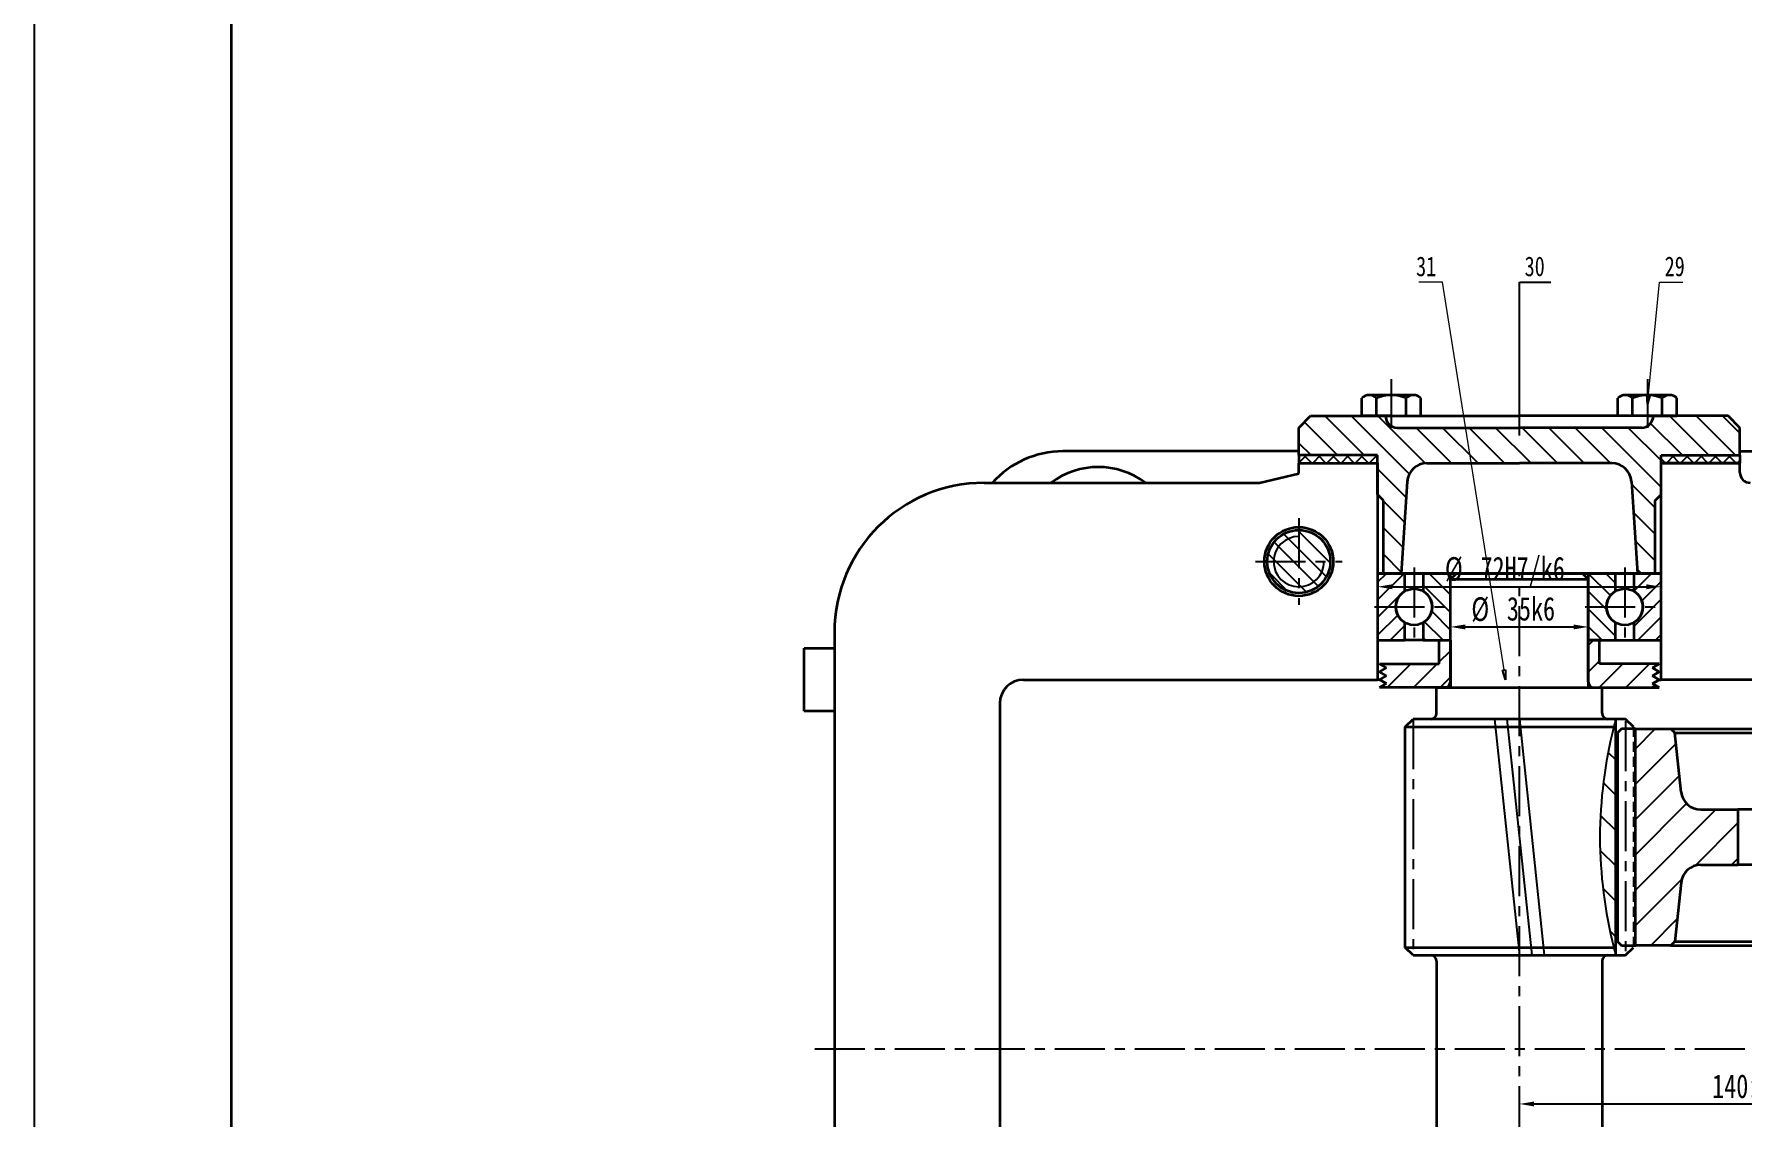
# Paper-space layout 'SW_Model_1' of a CAD drawing. Header units: millimetres. Extents: x -15 to 826, y 0 to 594.
# Drawn here: x -15 to 201.8, y 159.5 to 297 of the extents above; entities that cross this region are included whole.
import ezdxf

# ---------------------------------------------------------------- set-up
doc = ezdxf.new("R2010")
doc.units = ezdxf.units.MM
doc.linetypes.add('CENTER', pattern=[10.16, 6.35, -1.27, 1.27, -1.27])
doc.linetypes.add('HIDDEN', pattern=[1.905, 1.27, -0.635])
for name, color, linetype in [('中心线', 1, 'CENTER'), ('剖面线', 5, 'Continuous'), ('尺寸', 179, 'Continuous'), ('文字', 179, 'Continuous'), ('标注', 179, 'Continuous'), ('细实线', 179, 'Continuous'), ('虚线', 1, 'HIDDEN')]:
    doc.layers.add(name, color=color, linetype=linetype)
doc.layers.add('粗实线', color=179, linetype='Continuous', lineweight=35)
doc.styles.add('SLDTEXTSTYLE6', font='TXT', dxfattribs={"width": 0.75})
doc.dimstyles.new('SLDDIMSTYLE0', dxfattribs={"dimtxt": 3, "dimasz": 4.08, "dimexe": 0, "dimexo": 0.0625, "dimgap": 0.75, "dimtad": 2, "dimdec": 0, "dimlfac": 2, "dimrnd": 1e-09, "dimzin": 12, "dimdsep": 46, "dimtxsty": 'SLDTEXTSTYLE6', "dimblk1": 'NONE', "dimblk2": 'NONE', "dimsah": 1, "dimcen": 0.09, "dimadec": 0, "dimazin": 3, "dimtfac": 1, "dimtdec": 3, "dimtofl": 0, "dimtmove": 0, "dimatfit": 3, "dimldrblk": 'NONE', "dimfxl": 0, "dimfrac": 2, "dimtolj": 1, "dimtzin": 12, "dimarcsym": 0})

# ---------------------------------------------------------------- blocks, each defined once
blk = doc.blocks.new('_D_22')
at = {"layer": '尺寸'}
for p, q in [((164.82, 222.04), (164.82, 222.35)), ((166.7, 221.73), (180.45, 221.73)), ((182.32, 222.04), (182.32, 222.35))]:
    blk.add_line(p, q, dxfattribs=at)
for points in [[(166.7, 222.04), (166.7, 221.41), (164.82, 221.73)], [(180.45, 222.04), (180.45, 221.41), (182.32, 221.73)]]:
    blk.add_solid(points, dxfattribs=at)
at = {"layer": '尺寸', "char_height": 3, "attachment_point": 1, "style": 'SLDTEXTSTYLE6'}
for s, insert in [('%%c', (167.47, 225.49)), ('35k6', (171.99, 225.54))]:
    blk.add_mtext(s, dxfattribs=dict(at, insert=insert))
blk = doc.blocks.new('_None')
blk = doc.blocks.new('_D_23')
at = {"layer": '尺寸'}
for p, q in [((155.57, 227.14), (155.57, 227.45)), ((157.45, 226.83), (189.7, 226.83)), ((191.57, 227.14), (191.57, 227.45))]:
    blk.add_line(p, q, dxfattribs=at)
for points in [[(157.45, 227.14), (157.45, 226.51), (155.57, 226.83)], [(189.7, 227.14), (189.7, 226.51), (191.57, 226.83)]]:
    blk.add_solid(points, dxfattribs=at)
at = {"layer": '尺寸', "char_height": 3, "attachment_point": 1, "style": 'SLDTEXTSTYLE6'}
for s, insert in [('%%c', (164.12, 230.59)), ('72H7/k6', (168.64, 230.64))]:
    blk.add_mtext(s, dxfattribs=dict(at, insert=insert))
blk = doc.blocks.new('_D_37')
at = {"layer": '尺寸'}
for p, q in [((173.57, 161.46), (173.57, 161.78)), ((175.45, 161.15), (241.7, 161.15)), ((243.57, 161.46), (243.57, 161.78))]:
    blk.add_line(p, q, dxfattribs=at)
for points in [[(175.45, 161.46), (175.45, 160.84), (173.57, 161.15)], [(241.7, 161.46), (241.7, 160.84), (243.57, 161.15)]]:
    blk.add_solid(points, dxfattribs=at)
at = {"layer": '尺寸', "insert": (198.05, 164.91), "char_height": 3, "attachment_point": 1, "style": 'SLDTEXTSTYLE6'}
blk.add_mtext('140±0.0315', dxfattribs=at)

psp = doc.layouts.new('SW_Model_1')

# ---------------------------------------------------------------- hatches: boundary and pattern name
at = {"layer": '剖面线'}
h = psp.add_hatch(dxfattribs=at)
h.set_pattern_fill('ANSI31', color=256, scale=0.75, angle=90, style=0)
edge = h.paths.add_edge_path(flags=0)
edge.add_arc((161.8428, 240.0255), 2.5, 90, 176.1859252)
edge.add_line((159.34834, 240.1918), (158.57058, 228.5255))
edge.add_line((158.57058, 228.5255), (156.32058, 228.5255))
edge.add_line((156.32058, 228.5255), (156.32058, 237.7755))
edge.add_line((156.32058, 237.7755), (155.57058, 238.5255))
edge.add_line((155.57058, 238.5255), (155.57058, 242.5255))
edge.add_line((155.57058, 242.5255), (155.57058, 243.5255))
edge.add_line((155.57058, 243.5255), (152.82058, 243.5255))
edge.add_line((152.82058, 243.5255), (148.32058, 243.5255))
edge.add_line((148.32058, 243.5255), (145.57058, 243.5255))
edge.add_line((145.57058, 243.5255), (145.57058, 247.0255))
edge.add_line((145.57058, 247.0255), (147.07058, 248.5255))
edge.add_line((147.07058, 248.5255), (148.32058, 248.5255))
edge.add_line((148.32058, 248.5255), (152.82058, 248.5255))
edge.add_line((152.82058, 248.5255), (156.57058, 248.5255))
edge.add_arc((158.07058, 248.5255), 1.5, 180, 270)
edge.add_line((158.07058, 247.0255), (173.57058, 247.0255))
edge.add_line((173.57058, 247.0255), (189.07058, 247.0255))
edge.add_arc((189.07058, 248.5255), 1.5, 270, 360)
edge.add_line((190.57058, 248.5255), (194.32058, 248.5255))
edge.add_line((194.32058, 248.5255), (198.82058, 248.5255))
edge.add_line((198.82058, 248.5255), (200.07058, 248.5255))
edge.add_line((200.07058, 248.5255), (201.57058, 247.0255))
edge.add_line((201.57058, 247.0255), (201.57058, 243.5255))
edge.add_line((201.57058, 243.5255), (198.82058, 243.5255))
edge.add_line((198.82058, 243.5255), (194.32058, 243.5255))
edge.add_line((194.32058, 243.5255), (191.57058, 243.5255))
edge.add_line((191.57058, 243.5255), (191.57058, 242.5255))
edge.add_line((191.57058, 242.5255), (191.57058, 238.5255))
edge.add_line((191.57058, 238.5255), (190.82058, 237.7755))
edge.add_line((190.82058, 237.7755), (190.82058, 228.5255))
edge.add_line((190.82058, 228.5255), (188.57058, 228.5255))
edge.add_line((188.57058, 228.5255), (187.79283, 240.1918))
edge.add_arc((185.29837, 240.0255), 2.5, 3.8140748, 90)
edge.add_line((185.29837, 242.5255), (173.57058, 242.5255))
edge.add_line((173.57058, 242.5255), (161.8428, 242.5255))
h = psp.add_hatch(dxfattribs=at)
h.set_pattern_fill('ANSI37', color=256, scale=0.4, style=0)
h.paths.add_polyline_path([(155.57058, 243.5255), (145.57058, 243.5255), (145.57058, 242.5255), (155.57058, 242.5255)], flags=0)
h = psp.add_hatch(dxfattribs=at)
h.set_pattern_fill('ANSI37', color=256, scale=0.4, style=0)
h.paths.add_polyline_path([(191.57058, 243.5255), (201.57058, 243.5255), (201.57058, 242.5255), (191.57058, 242.5255)], flags=0)
h = psp.add_hatch(dxfattribs=at)
h.set_pattern_fill('ANSI31', color=256, scale=0.5, angle=90, style=0)
edge = h.paths.add_edge_path(flags=0)
edge.add_arc((145.57058, 230.0255), 4, 0, 360)
h = psp.add_hatch(dxfattribs=at)
h.set_pattern_fill('ANSI31', color=256, scale=0.5, style=0)
edge = h.paths.add_edge_path(flags=0)
edge.add_line((155.57058, 228.5255), (155.57058, 224.2755))
edge.add_line((155.57058, 224.2755), (155.57058, 220.0255))
edge.add_line((155.57058, 220.0255), (159.03933, 220.0255))
edge.add_line((159.03933, 220.0255), (159.03933, 222.27282))
edge.add_arc((160.19558, 224.2755), 2.3125, 120, 240, ccw=False)
edge.add_line((159.03933, 226.27818), (159.03933, 228.5255))
edge.add_line((159.03933, 228.5255), (155.57058, 228.5255))
h = psp.add_hatch(dxfattribs=at)
h.set_pattern_fill('ANSI31', color=256, scale=0.5, angle=90, style=0)
edge = h.paths.add_edge_path(flags=0)
edge.add_line((164.82058, 220.0255), (164.82058, 224.2755))
edge.add_line((164.82058, 224.2755), (164.82058, 228.5255))
edge.add_line((164.82058, 228.5255), (161.35183, 228.5255))
edge.add_line((161.35183, 228.5255), (161.35183, 226.27818))
edge.add_arc((160.19558, 224.2755), 2.3125, -60, 60, ccw=False)
edge.add_line((161.35183, 222.27282), (161.35183, 220.0255))
edge.add_line((161.35183, 220.0255), (164.82058, 220.0255))
h = psp.add_hatch(dxfattribs=at)
h.set_pattern_fill('ANSI31', color=256, scale=0.5, angle=90, style=0)
edge = h.paths.add_edge_path(flags=0)
edge.add_line((182.32058, 228.5255), (182.32058, 224.2755))
edge.add_line((182.32058, 224.2755), (182.32058, 220.0255))
edge.add_line((182.32058, 220.0255), (185.78933, 220.0255))
edge.add_line((185.78933, 220.0255), (185.78933, 222.27282))
edge.add_arc((186.94558, 224.2755), 2.3125, 120, 240, ccw=False)
edge.add_line((185.78933, 226.27818), (185.78933, 228.5255))
edge.add_line((185.78933, 228.5255), (182.32058, 228.5255))
h = psp.add_hatch(dxfattribs=at)
h.set_pattern_fill('ANSI31', color=256, scale=0.5, style=0)
edge = h.paths.add_edge_path(flags=0)
edge.add_line((191.57058, 220.0255), (191.57058, 224.2755))
edge.add_line((191.57058, 224.2755), (191.57058, 228.5255))
edge.add_line((191.57058, 228.5255), (188.10183, 228.5255))
edge.add_line((188.10183, 228.5255), (188.10183, 226.27818))
edge.add_arc((186.94558, 224.2755), 2.3125, -60, 60, ccw=False)
edge.add_line((188.10183, 222.27282), (188.10183, 220.0255))
edge.add_line((188.10183, 220.0255), (191.57058, 220.0255))
h = psp.add_hatch(dxfattribs=at)
h.set_pattern_fill('ANSI31', color=256, scale=0.75, style=0)
h.paths.add_polyline_path([(164.82058, 220.0255), (164.82058, 214.0255), (161.98725, 214.0255), (155.82058, 214.0255), (156.68558, 214.5255), (155.82058, 215.0255), (156.68558, 215.5255), (155.82058, 216.0255), (156.68558, 216.5255), (155.82058, 217.0255), (163.40392, 217.0255), (163.40392, 220.0255)], flags=0)
h = psp.add_hatch(dxfattribs=at)
h.set_pattern_fill('ANSI31', color=256, scale=0.75, style=0)
h.paths.add_polyline_path([(182.32058, 220.0255), (182.32058, 214.0255), (185.15392, 214.0255), (191.32058, 214.0255), (190.45558, 214.5255), (191.32058, 215.0255), (190.45558, 215.5255), (191.32058, 216.0255), (190.45558, 216.5255), (191.32058, 217.0255), (183.73725, 217.0255), (183.73725, 220.0255)], flags=0)
h = psp.add_hatch(dxfattribs=at)
h.set_pattern_fill('ANSI31', color=256, angle=90, style=0)
edge = h.paths.add_edge_path(flags=0)
edge.add_spline(control_points=[(185.80208, 210.0255), (185.71789, 209.69243), (184.48126, 204.80033), (183.16914, 195.0255), (184.48126, 185.25067), (185.71789, 180.35857), (185.80208, 180.0255)], knot_values=[0, 0, 0, 0, 2.061552813, 30.279454932, 58.497357051, 60.558909864, 60.558909864, 60.558909864, 60.558909864], weights=[1, 1, 1, 1, 1, 1, 1], degree=3, periodic=0)
edge.add_line((185.80208, 180.0255), (185.80208, 210.0255))
h = psp.add_hatch(dxfattribs=at)
h.set_pattern_fill('ANSI31', color=256, style=0)
edge = h.paths.add_edge_path(flags=0)
edge.add_line((188.30208, 208.7755), (192.82058, 208.7755))
edge.add_line((192.82058, 208.7755), (193.32058, 208.2755))
edge.add_line((193.32058, 208.2755), (194.11024, 200.76412))
edge.add_arc((196.59654, 201.0255), 2.5, 186.0013584, 270)
edge.add_line((196.59654, 198.5255), (201.32058, 198.5255))
edge.add_line((201.32058, 198.5255), (201.32058, 191.5255))
edge.add_line((201.32058, 191.5255), (196.59654, 191.5255))
edge.add_arc((196.59654, 189.0255), 2.5, 90, 173.9986416)
edge.add_line((194.11024, 189.28688), (193.32058, 181.7755))
edge.add_line((193.32058, 181.7755), (192.82058, 181.2755))
edge.add_line((192.82058, 181.2755), (188.30208, 181.2755))
edge.add_line((188.30208, 181.2755), (188.30208, 208.7755))
at = {"layer": '标注'}
h = psp.add_hatch(dxfattribs=at)
h.set_pattern_fill('ANSI31', color=256, scale=0.5, style=0)
h.paths.add_polyline_path([(189.74824, 251.28983), (190.16293, 251.24932), (189.83404, 250.0255)], flags=0)
h = psp.add_hatch(dxfattribs=at)
h.set_pattern_fill('ANSI31', color=256, scale=0.5, style=0)
h.paths.add_polyline_path([(171.41859, 216.22729), (171.83009, 216.29271), (171.82058, 215.0255)], flags=0)

# ---------------------------------------------------------------- linework, layer by layer
at = {"layer": '中心线'}
for p, q in [((157.30713, 253.1755), (157.30713, 247.0255)), ((189.83404, 253.1755), (189.83404, 247.0255)), ((145.57058, 235.5255), (145.57058, 224.5255)), ((140.07058, 230.0255), (151.07058, 230.0255)), ((160.19558, 229.2755), (160.19558, 219.2755)), ((173.57058, 75.7755), (173.57058, 228.5255)), ((186.94558, 229.2755), (186.94558, 219.2755)), ((155.19558, 224.2755), (165.19558, 224.2755)), ((181.94558, 224.2755), (191.94558, 224.2755)), ((160.08908, 210.0255), (160.08908, 180.0255)), ((187.05208, 209.7755), (187.05208, 180.2755)), ((84.10883, 168.1505), (433.03233, 168.1505))]:
    psp.add_line(p, q, dxfattribs=at)
at = {"layer": '剖面线'}
for p, q in [((145.57058, 247.0255), (147.07058, 248.5255)), ((147.07058, 248.5255), (148.32058, 248.5255)), ((148.32058, 248.5255), (152.82058, 248.5255)), ((152.82058, 248.5255), (156.57058, 248.5255)), ((190.57058, 248.5255), (194.32058, 248.5255)), ((194.32058, 248.5255), (198.82058, 248.5255)), ((198.82058, 248.5255), (200.07058, 248.5255)), ((200.07058, 248.5255), (201.57058, 247.0255)), ((145.57058, 243.5255), (145.57058, 247.0255)), ((158.07058, 247.0255), (173.57058, 247.0255)), ((173.57058, 247.0255), (189.07058, 247.0255)), ((201.57058, 247.0255), (201.57058, 243.5255)), ((148.32058, 243.5255), (145.57058, 243.5255)), ((145.57058, 243.5255), (145.57058, 242.5255)), ((155.57058, 243.5255), (145.57058, 243.5255)), ((152.82058, 243.5255), (148.32058, 243.5255)), ((155.57058, 243.5255), (152.82058, 243.5255)), ((155.57058, 242.5255), (155.57058, 243.5255)), ((155.57058, 242.5255), (155.57058, 243.5255)), ((194.32058, 243.5255), (191.57058, 243.5255)), ((191.57058, 243.5255), (191.57058, 242.5255)), ((191.57058, 242.5255), (191.57058, 243.5255)), ((191.57058, 243.5255), (201.57058, 243.5255)), ((198.82058, 243.5255), (194.32058, 243.5255)), ((201.57058, 243.5255), (198.82058, 243.5255)), ((201.57058, 243.5255), (201.57058, 242.5255)), ((145.57058, 242.5255), (155.57058, 242.5255)), ((155.57058, 238.5255), (155.57058, 242.5255)), ((173.57058, 242.5255), (161.8428, 242.5255)), ((185.29837, 242.5255), (173.57058, 242.5255)), ((191.57058, 242.5255), (191.57058, 238.5255)), ((201.57058, 242.5255), (191.57058, 242.5255)), ((156.32058, 237.7755), (155.57058, 238.5255)), ((159.34834, 240.1918), (158.57058, 228.5255)), ((188.57058, 228.5255), (187.79283, 240.1918)), ((191.57058, 238.5255), (190.82058, 237.7755)), ((156.32058, 228.5255), (156.32058, 237.7755)), ((190.82058, 237.7755), (190.82058, 228.5255)), ((159.03933, 228.5255), (155.57058, 228.5255)), ((155.57058, 228.5255), (155.57058, 224.2755)), ((158.57058, 228.5255), (156.32058, 228.5255)), ((159.03933, 226.27818), (159.03933, 228.5255)), ((164.82058, 228.5255), (161.35183, 228.5255)), ((161.35183, 228.5255), (161.35183, 226.27818)), ((164.82058, 224.2755), (164.82058, 228.5255)), ((185.78933, 228.5255), (182.32058, 228.5255)), ((182.32058, 228.5255), (182.32058, 224.2755)), ((185.78933, 226.27818), (185.78933, 228.5255)), ((191.57058, 228.5255), (188.10183, 228.5255)), ((188.10183, 228.5255), (188.10183, 226.27818)), ((190.82058, 228.5255), (188.57058, 228.5255)), ((191.57058, 224.2755), (191.57058, 228.5255)), ((155.57058, 224.2755), (155.57058, 220.0255)), ((164.82058, 220.0255), (164.82058, 224.2755)), ((182.32058, 224.2755), (182.32058, 220.0255)), ((191.57058, 220.0255), (191.57058, 224.2755)), ((159.03933, 220.0255), (159.03933, 222.27282)), ((161.35183, 222.27282), (161.35183, 220.0255)), ((185.78933, 220.0255), (185.78933, 222.27282)), ((188.10183, 222.27282), (188.10183, 220.0255)), ((155.57058, 220.0255), (159.03933, 220.0255)), ((161.35183, 220.0255), (164.82058, 220.0255)), ((163.40392, 217.0255), (163.40392, 220.0255)), ((163.40392, 220.0255), (164.82058, 220.0255)), ((164.82058, 220.0255), (164.82058, 214.0255)), ((183.73725, 220.0255), (182.32058, 220.0255)), ((182.32058, 220.0255), (182.32058, 214.0255)), ((182.32058, 220.0255), (185.78933, 220.0255)), ((183.73725, 217.0255), (183.73725, 220.0255)), ((188.10183, 220.0255), (191.57058, 220.0255)), ((156.68558, 216.5255), (155.82058, 217.0255)), ((155.82058, 217.0255), (163.40392, 217.0255)), ((191.32058, 217.0255), (183.73725, 217.0255)), ((190.45558, 216.5255), (191.32058, 217.0255)), ((155.82058, 216.0255), (156.68558, 216.5255)), ((156.68558, 215.5255), (155.82058, 216.0255)), ((155.82058, 215.0255), (156.68558, 215.5255)), ((156.68558, 214.5255), (155.82058, 215.0255)), ((191.32058, 216.0255), (190.45558, 216.5255)), ((190.45558, 215.5255), (191.32058, 216.0255)), ((191.32058, 215.0255), (190.45558, 215.5255)), ((190.45558, 214.5255), (191.32058, 215.0255)), ((155.82058, 214.0255), (156.68558, 214.5255)), ((161.98725, 214.0255), (155.82058, 214.0255)), ((164.82058, 214.0255), (161.98725, 214.0255)), ((182.32058, 214.0255), (185.15392, 214.0255)), ((185.15392, 214.0255), (191.32058, 214.0255)), ((191.32058, 214.0255), (190.45558, 214.5255)), ((185.80208, 180.0255), (185.80208, 210.0255)), ((188.30208, 181.2755), (188.30208, 208.7755)), ((188.30208, 208.7755), (192.82058, 208.7755)), ((192.82058, 208.7755), (193.32058, 208.2755)), ((193.32058, 208.2755), (194.11024, 200.76412)), ((196.59654, 198.5255), (201.32058, 198.5255)), ((201.32058, 198.5255), (201.32058, 191.5255)), ((201.32058, 191.5255), (196.59654, 191.5255)), ((194.11024, 189.28688), (193.32058, 181.7755)), ((192.82058, 181.2755), (188.30208, 181.2755)), ((193.32058, 181.7755), (192.82058, 181.2755))]:
    psp.add_line(p, q, dxfattribs=at)
psp.add_circle((145.57058, 230.0255), 4, dxfattribs=at)
for centre, radius, start, end in [((158.07058, 248.5255), 1.5, 180, 270), ((189.07058, 248.5255), 1.5, 270, 0), ((161.8428, 240.0255), 2.5, 90, 176.1859252), ((185.29837, 240.0255), 2.5, 3.8140748, 90), ((160.19558, 224.2755), 2.3125, 120, 240), ((160.19558, 224.2755), 2.3125, 300, 60), ((186.94558, 224.2755), 2.3125, 120, 240), ((186.94558, 224.2755), 2.3125, 300, 60), ((196.59654, 201.0255), 2.5, 186.0013584, 270), ((196.59654, 189.0255), 2.5, 90, 173.9986416)]:
    psp.add_arc(centre, radius, start, end, dxfattribs=at)
psp.add_open_spline([(185.80208, 210.0255), (185.71789, 209.69243), (184.48126, 204.80033), (183.16914, 195.0255), (184.48126, 185.25067), (185.71789, 180.35857), (185.80208, 180.0255)], degree=3, knots=[0, 0, 0, 0, 2.061552813, 30.279454932, 58.497357051, 60.558909864, 60.558909864, 60.558909864, 60.558909864], dxfattribs=at)
at = {"layer": '文字'}
psp.add_line((-15, 594), (-15, 0), dxfattribs=at)
at = {"layer": '标注', "linetype": 'Continuous', "lineweight": 18}
for p, q in [((163.79281, 265.5255), (160.79281, 265.5255)), ((171.62434, 216.26), (163.79281, 265.5255)), ((189.95558, 251.26958), (191.34836, 265.5255)), ((191.34836, 265.5255), (194.34836, 265.5255))]:
    psp.add_line(p, q, dxfattribs=at)
at = {"layer": '标注'}
for p, q in [((173.57058, 246.0255), (173.57058, 265.5255)), ((173.57058, 265.5255), (177.57058, 265.5255)), ((189.83404, 250.0255), (189.74824, 251.28983)), ((189.74824, 251.28983), (190.16293, 251.24932)), ((190.16293, 251.24932), (189.83404, 250.0255)), ((171.41859, 216.22729), (171.83009, 216.29271)), ((171.82058, 215.0255), (171.41859, 216.22729)), ((171.83009, 216.29271), (171.82058, 215.0255))]:
    psp.add_line(p, q, dxfattribs=at)
at = {"layer": '粗实线'}
for p, q in [((10, 584), (10, 10)), ((153.55435, 248.5255), (153.55435, 250.78689)), ((160.12171, 251.1755), (154.49254, 251.1755)), ((155.43074, 248.5255), (155.43074, 250.78689)), ((159.18352, 248.5255), (159.18352, 250.78689)), ((161.0599, 248.5255), (161.0599, 250.78689)), ((186.08126, 248.5255), (186.08126, 250.78689)), ((192.64862, 251.1755), (187.01946, 251.1755)), ((187.95765, 248.5255), (187.95765, 250.78689)), ((191.71043, 248.5255), (191.71043, 250.78689)), ((193.58682, 248.5255), (193.58682, 250.78689)), ((145.57058, 247.0255), (147.07058, 248.5255)), ((147.07058, 248.5255), (148.32058, 248.5255)), ((148.32058, 248.5255), (152.82058, 248.5255)), ((152.82058, 248.5255), (156.57058, 248.5255)), ((157.30713, 248.5255), (153.55435, 248.5255)), ((156.57058, 248.5255), (173.57058, 248.5255)), ((157.30713, 248.5255), (161.0599, 248.5255)), ((190.57058, 248.5255), (173.57058, 248.5255)), ((189.83404, 248.5255), (186.08126, 248.5255)), ((189.83404, 248.5255), (193.58682, 248.5255)), ((194.32058, 248.5255), (190.57058, 248.5255)), ((198.82058, 248.5255), (194.32058, 248.5255)), ((200.07058, 248.5255), (198.82058, 248.5255)), ((201.57058, 247.0255), (200.07058, 248.5255)), ((145.57058, 243.5255), (145.57058, 247.0255)), ((158.07058, 247.0255), (173.57058, 247.0255)), ((189.07058, 247.0255), (173.57058, 247.0255)), ((201.57058, 243.5255), (201.57058, 247.0255)), ((145.57058, 244.0255), (115.60883, 244.0255)), ((148.32058, 243.5255), (145.57058, 243.5255)), ((145.57058, 243.5255), (145.57058, 242.5255)), ((155.57058, 243.5255), (145.57058, 243.5255)), ((152.82058, 243.5255), (148.32058, 243.5255)), ((155.57058, 243.5255), (152.82058, 243.5255)), ((155.57058, 242.5255), (155.57058, 243.5255)), ((155.57058, 242.5255), (155.57058, 243.5255)), ((191.57058, 242.5255), (191.57058, 243.5255)), ((191.57058, 243.5255), (194.32058, 243.5255)), ((191.57058, 242.5255), (191.57058, 243.5255)), ((191.57058, 243.5255), (201.57058, 243.5255)), ((194.32058, 243.5255), (198.82058, 243.5255)), ((198.82058, 243.5255), (201.57058, 243.5255)), ((201.57058, 244.0255), (213.57058, 244.0255)), ((201.57058, 243.5255), (201.57058, 242.5255)), ((140.57058, 240.0255), (145.57058, 241.20584)), ((145.57058, 241.20584), (145.57058, 242.5255)), ((145.57058, 242.5255), (155.57058, 242.5255)), ((145.57058, 242.5255), (155.57058, 242.5255)), ((155.57058, 242.5255), (155.57058, 215.0255)), ((155.57058, 238.5255), (155.57058, 242.5255)), ((161.8428, 242.5255), (173.57058, 242.5255)), ((185.29837, 242.5255), (173.57058, 242.5255)), ((191.57058, 238.5255), (191.57058, 242.5255)), ((201.57058, 242.5255), (191.57058, 242.5255)), ((191.57058, 215.0255), (191.57058, 242.5255)), ((191.57058, 242.5255), (201.57058, 242.5255)), ((201.57058, 241.35075), (201.57058, 242.5255)), ((105.60883, 240.0255), (140.57058, 240.0255)), ((156.32058, 237.7755), (155.57058, 238.5255)), ((159.34834, 240.1918), (158.57058, 228.5255)), ((187.79283, 240.1918), (188.57058, 228.5255)), ((190.82058, 237.7755), (191.57058, 238.5255)), ((156.32058, 228.5255), (156.32058, 237.7755)), ((190.82058, 228.5255), (190.82058, 237.7755)), ((155.57058, 228.5255), (173.57058, 228.5255)), ((159.03933, 228.5255), (155.57058, 228.5255)), ((155.57058, 228.5255), (155.57058, 224.2755)), ((173.57058, 228.5255), (155.57058, 228.5255)), ((158.57058, 228.5255), (156.32058, 228.5255)), ((159.03933, 226.27818), (159.03933, 228.5255)), ((161.35183, 228.5255), (159.03933, 228.5255)), ((164.82058, 228.5255), (161.35183, 228.5255)), ((161.35183, 228.5255), (161.35183, 226.27818)), ((164.82058, 227.7755), (165.57058, 228.5255)), ((164.82058, 224.2755), (164.82058, 228.5255)), ((164.82058, 214.7755), (164.82058, 227.7755)), ((164.82058, 227.7755), (182.32058, 227.7755)), ((165.57058, 228.5255), (173.57058, 228.5255)), ((181.57058, 228.5255), (173.57058, 228.5255)), ((191.57058, 228.5255), (173.57058, 228.5255)), ((173.57058, 228.5255), (191.57058, 228.5255)), ((182.32058, 227.7755), (181.57058, 228.5255)), ((185.78933, 228.5255), (182.32058, 228.5255)), ((182.32058, 228.5255), (182.32058, 224.2755)), ((182.32058, 214.7755), (182.32058, 227.7755)), ((185.78933, 226.27818), (185.78933, 228.5255)), ((185.78933, 228.5255), (188.10183, 228.5255)), ((191.57058, 228.5255), (188.10183, 228.5255)), ((188.10183, 228.5255), (188.10183, 226.27818)), ((188.57058, 228.5255), (190.82058, 228.5255)), ((191.57058, 224.2755), (191.57058, 228.5255)), ((155.57058, 224.2755), (155.57058, 220.0255)), ((164.82058, 220.0255), (164.82058, 224.2755)), ((182.32058, 224.2755), (182.32058, 220.0255)), ((191.57058, 220.0255), (191.57058, 224.2755)), ((159.03933, 220.0255), (159.03933, 222.27282)), ((161.35183, 222.27282), (161.35183, 220.0255)), ((185.78933, 220.0255), (185.78933, 222.27282)), ((188.10183, 222.27282), (188.10183, 220.0255)), ((82.75467, 211.0255), (82.75467, 219.0255)), ((82.75467, 219.0255), (86.60883, 219.0255)), ((86.60883, 221.0255), (86.60883, 158.1505)), ((155.57058, 220.0255), (159.03933, 220.0255)), ((161.35183, 220.0255), (159.03933, 220.0255)), ((161.35183, 220.0255), (164.82058, 220.0255)), ((163.40392, 217.0255), (163.40392, 220.0255)), ((163.40392, 220.0255), (164.82058, 220.0255)), ((164.82058, 220.0255), (164.82058, 214.0255)), ((183.73725, 220.0255), (182.32058, 220.0255)), ((182.32058, 220.0255), (182.32058, 214.0255)), ((182.32058, 220.0255), (185.78933, 220.0255)), ((183.73725, 217.0255), (183.73725, 220.0255)), ((185.78933, 220.0255), (188.10183, 220.0255)), ((188.10183, 220.0255), (191.57058, 220.0255)), ((156.68558, 216.5255), (155.82058, 217.0255)), ((155.82058, 217.0255), (163.40392, 217.0255)), ((191.32058, 217.0255), (183.73725, 217.0255)), ((190.45558, 216.5255), (191.32058, 217.0255)), ((110.60883, 215.0255), (155.57058, 215.0255)), ((155.82058, 215.0255), (155.57058, 215.0255)), ((155.82058, 216.0255), (156.68558, 216.5255)), ((156.68558, 215.5255), (155.82058, 216.0255)), ((155.82058, 215.0255), (156.68558, 215.5255)), ((156.68558, 214.5255), (155.82058, 215.0255)), ((191.32058, 216.0255), (190.45558, 216.5255)), ((190.45558, 215.5255), (191.32058, 216.0255)), ((191.32058, 215.0255), (190.45558, 215.5255)), ((190.45558, 214.5255), (191.32058, 215.0255)), ((191.32058, 215.0255), (191.57058, 215.0255)), ((223.57058, 215.0255), (191.57058, 215.0255)), ((155.82058, 214.0255), (156.68558, 214.5255)), ((161.98725, 214.0255), (155.82058, 214.0255)), ((164.82058, 214.0255), (161.98725, 214.0255)), ((163.07058, 210.7755), (163.07058, 214.0255)), ((164.07058, 214.0255), (163.07058, 214.0255)), ((163.07058, 214.0255), (184.07058, 214.0255)), ((182.32058, 214.0255), (185.15392, 214.0255)), ((183.07058, 214.0255), (184.07058, 214.0255)), ((184.07058, 210.7755), (184.07058, 214.0255)), ((185.15392, 214.0255), (191.32058, 214.0255)), ((191.32058, 214.0255), (190.45558, 214.5255)), ((86.60883, 211.0255), (82.75467, 211.0255)), ((107.60883, 212.0255), (107.60883, 158.1505)), ((159.08908, 209.0255), (160.08908, 210.0255)), ((159.08908, 181.0255), (159.08908, 209.0255)), ((159.08908, 209.0255), (185.55208, 209.0255)), ((187.05208, 210.0255), (160.08908, 210.0255)), ((185.80208, 180.0255), (185.80208, 210.0255)), ((186.55208, 208.7755), (186.05208, 208.2755)), ((186.05208, 208.2755), (186.05208, 181.7755)), ((188.30208, 208.7755), (186.55208, 208.7755)), ((188.05208, 209.0255), (187.05208, 210.0255)), ((188.30208, 181.2755), (188.30208, 208.7755)), ((188.30208, 208.7755), (192.82058, 208.7755)), ((192.82058, 208.7755), (193.32058, 208.2755)), ((192.82058, 208.7755), (226.57058, 208.7755)), ((194.11024, 200.76412), (193.32058, 208.2755)), ((193.32058, 208.2755), (226.07058, 208.2755)), ((196.59654, 198.5255), (201.32058, 198.5255)), ((201.32058, 198.5255), (201.32058, 191.5255)), ((217.82058, 198.5255), (201.32058, 198.5255)), ((196.59654, 191.5255), (201.32058, 191.5255)), ((217.82058, 191.5255), (201.32058, 191.5255)), ((194.11024, 189.28688), (193.32058, 181.7755)), ((159.08808, 181.0255), (185.55208, 181.0255)), ((160.08908, 180.0255), (159.08908, 181.0255)), ((160.08908, 180.0255), (187.05208, 180.0255)), ((186.05208, 181.7755), (186.55208, 181.2755)), ((186.55208, 181.2755), (188.30208, 181.2755)), ((187.05208, 180.0255), (188.05208, 181.0255)), ((192.82058, 181.2755), (188.30208, 181.2755)), ((193.32058, 181.7755), (192.82058, 181.2755)), ((192.82058, 181.2755), (226.57058, 181.2755)), ((193.32058, 181.7755), (226.07058, 181.7755)), ((163.07058, 179.2755), (163.07058, 122.2755)), ((184.07058, 179.2755), (184.07058, 122.2755))]:
    psp.add_line(p, q, dxfattribs=at)
for centre, radius in [((145.57058, 230.0255), 4.375), ((145.57058, 230.0255), 4), ((160.19558, 224.2755), 2.3125), ((186.94558, 224.2755), 2.3125)]:
    psp.add_circle(centre, radius, dxfattribs=at)
for centre, radius, start, end in [((154.49254, 249.84869), 1.32681, 45, 135), ((157.30713, 246.45119), 4.72431, 66.598161, 113.401839), ((160.12171, 249.84869), 1.32681, 45, 135), ((187.01946, 249.84869), 1.32681, 45, 135), ((189.83404, 246.45119), 4.72431, 66.598161, 113.401839), ((192.64862, 249.84869), 1.32681, 45, 135), ((158.07058, 248.5255), 1.5, 180, 270), ((189.07058, 248.5255), 1.5, 270, 0), ((115.60883, 232.0255), 12, 90, 138.1896851), ((120.10883, 232.0255), 10, 53.1301024, 126.8698976), ((161.8428, 240.0255), 2.5, 90, 176.1859252), ((185.29837, 240.0255), 2.5, 3.8140748, 90), ((202.89584, 241.35075), 1.32525, 180, 270), ((105.60883, 221.0255), 19, 90, 180), ((160.19558, 224.2755), 2.3125, 120, 240), ((160.19558, 224.2755), 2.3125, 300, 60), ((186.94558, 224.2755), 2.3125, 120, 240), ((186.94558, 224.2755), 2.3125, 300, 60), ((110.60883, 212.0255), 3, 90, 180), ((164.07058, 214.7755), 0.75, 270, 0), ((183.07058, 214.7755), 0.75, 180, 270), ((162.32058, 210.7755), 0.75, 270, 0), ((184.82058, 210.7755), 0.75, 180, 270), ((196.59654, 201.0255), 2.5, 186.0013584, 270), ((196.59654, 189.0255), 2.5, 90, 173.9986416), ((162.32058, 179.2755), 0.75, 0, 90), ((184.82058, 179.2755), 0.75, 90, 180)]:
    psp.add_arc(centre, radius, start, end, dxfattribs=at)
at = {"layer": '细实线'}
for p, q in [((170.41724, 210.0255), (173.57058, 180.0255)), ((171.99391, 210.0255), (175.14725, 180.0255)), ((173.57058, 210.0255), (176.72392, 180.0255))]:
    psp.add_line(p, q, dxfattribs=at)
psp.add_arc((145.57058, 230.0255), 3.2, 90, 0, dxfattribs=at)
psp.add_open_spline([(185.80208, 210.0255), (185.71789, 209.69243), (184.48126, 204.80033), (183.16914, 195.0255), (184.48126, 185.25067), (185.71789, 180.35857), (185.80208, 180.0255)], degree=3, knots=[0, 0, 0, 0, 2.061552813, 30.279454932, 58.497357051, 60.558909864, 60.558909864, 60.558909864, 60.558909864], dxfattribs=at)
at = {"layer": '虚线'}
psp.add_line((188.05208, 209.0255), (188.05208, 181.0255), dxfattribs=at)

# ---------------------------------------------------------------- texts
at = {"layer": '文字', "char_height": 2.5, "attachment_point": 2, "style": 'SLDTEXTSTYLE6'}
for s, insert in [('31', (161.74246, 268.76553)), ('30', (175.52024, 268.76553)), ('29', (193.29801, 268.76553))]:
    psp.add_mtext(s, dxfattribs=dict(at, insert=insert))

# ---------------------------------------------------------------- dimensions: what is measured, and where the dimension line sits
at = {"layer": '尺寸'}
for base, p1, p2, text, picture, middle in [((155.57058, 228.638), (191.57058, 226.8255), (155.57058, 226.8255), '%%c72H7/k6H7/k6', '_D_23', (173.57058, 228.638)), ((164.82058, 223.538), (182.32058, 221.7255), (164.82058, 221.7255), '%%c<>k6k6', '_D_22', (173.57058, 223.538)), ((173.57058, 162.963), (243.57058, 161.1505), (173.57058, 161.1505), '<>±0.0315±0.0315', '_D_37', (208.57058, 162.963))]:
    dim = psp.add_linear_dim(base=base, p1=p1, p2=p2, text=text, dimstyle='SLDDIMSTYLE0', dxfattribs=at)
    dim.commit()
    dim.dimension.update_dxf_attribs({"geometry": picture, "text_midpoint": middle, "dimtype": 160})

doc.saveas('drawing.dxf')
